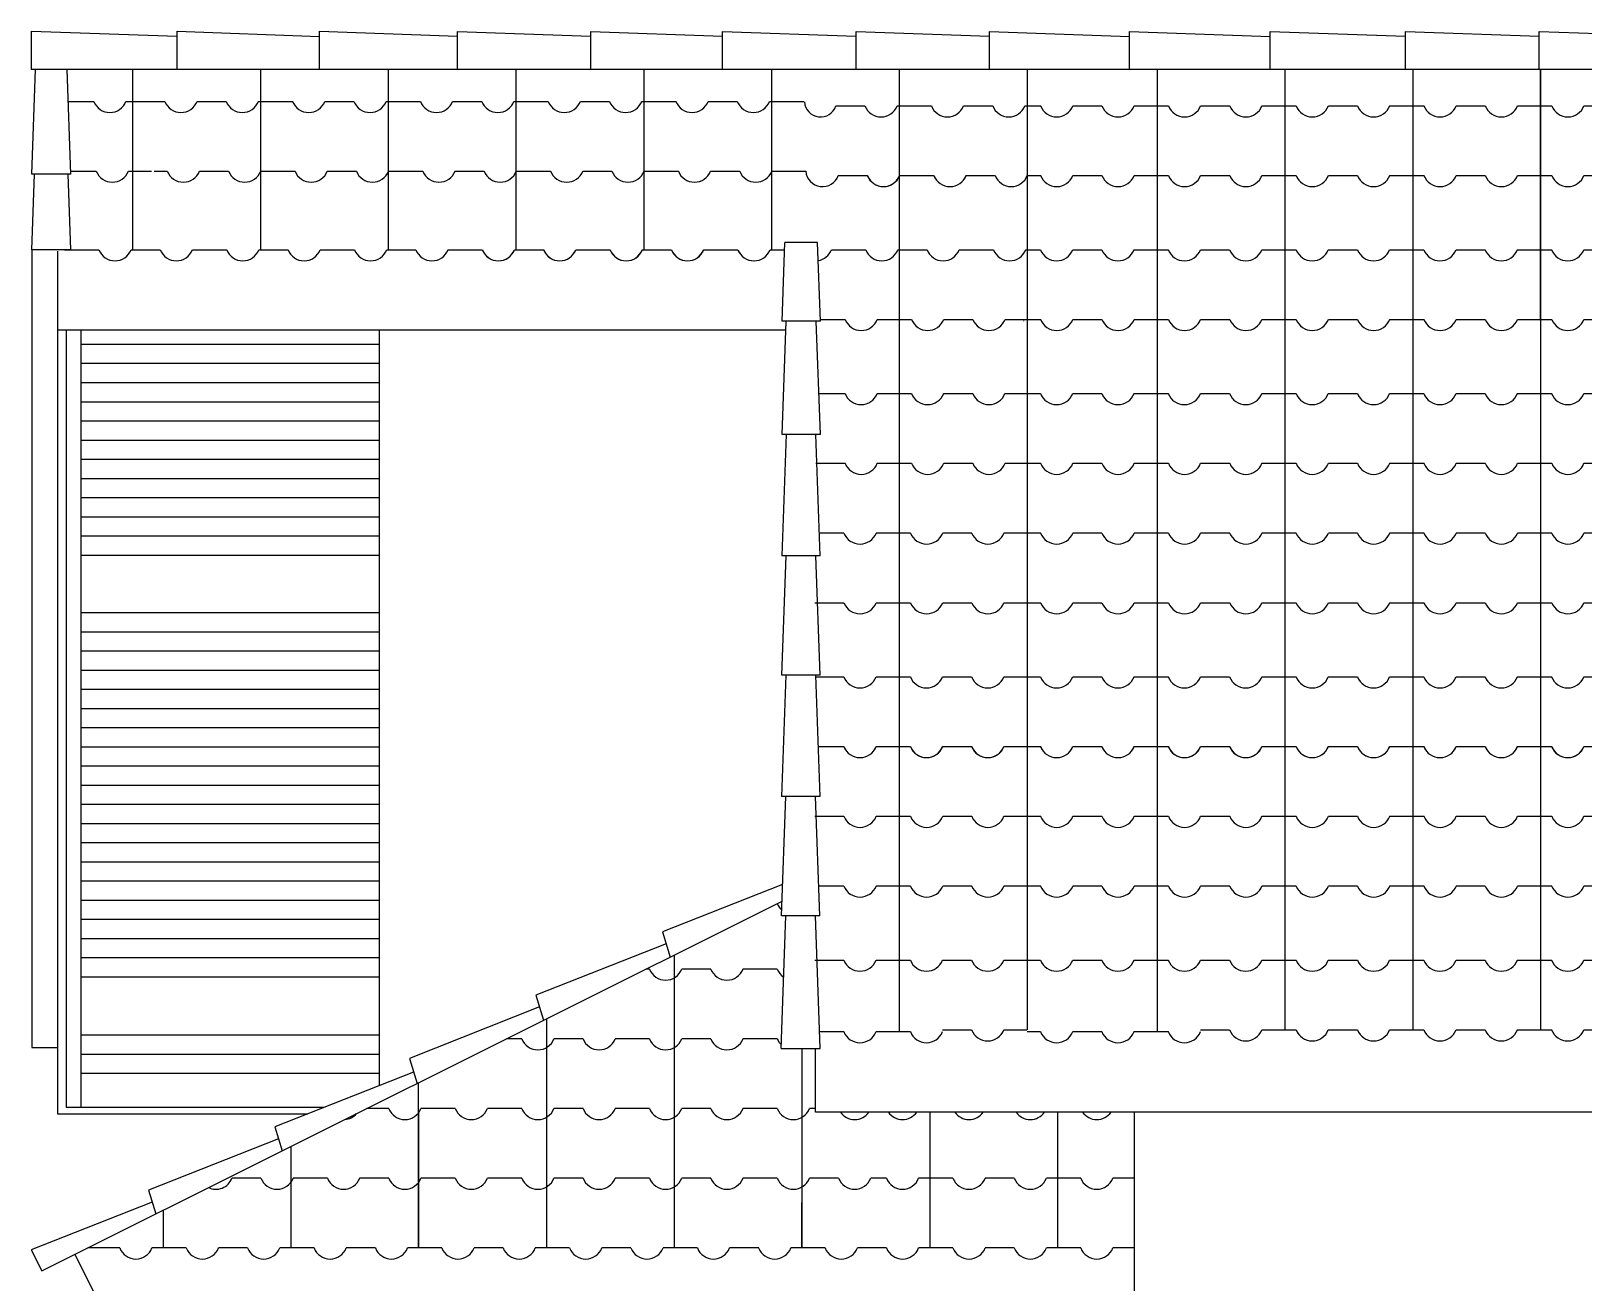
# Model space of a CAD drawing. Extents: x 359 to 444.1, y -24.8 to 1.
# Drawn here: x 367.898 to 370.572, y -7.441 to -5.287 of the extents above; entities that cross this region are included whole.
import ezdxf

# ---------------------------------------------------------------- set-up
doc = ezdxf.new("R2010")
doc.units = 0
doc.header["$LTSCALE"] = 20
for name, color, linetype in [('CORTE', 244, 'CONTINUOUS'), ('JANELA', 5, 'CONTINUOUS'), ('PAREDE', 7, 'CONTINUOUS'), ('TELHADO', 30, 'CONTINUOUS'), ('VISTAL', 30, 'CONTINUOUS'), ('VISTAP', 244, 'CONTINUOUS')]:
    doc.layers.add(name, color=color, linetype=linetype)

msp = doc.modelspace()

# ---------------------------------------------------------------- linework, layer by layer
at = {"layer": 'CORTE', "color": 1, "linetype": 'CONTINUOUS'}
for p, q in [((368.0731, -5.353), (368.0731, -5.6629)), ((368.2931, -5.353), (368.2931, -5.6629)), ((368.5131, -5.353), (368.5131, -5.6629)), ((368.7331, -5.353), (368.7331, -5.6629)), ((368.9531, -5.353), (368.9531, -5.6629)), ((369.1731, -5.353), (369.1731, -5.6629)), ((369.3931, -5.353), (369.3931, -7.0058)), ((369.6131, -5.353), (369.6131, -7.0058)), ((369.8372, -5.353), (369.8372, -5.7829)), ((370.0572, -5.353), (370.0572, -5.7829)), ((370.2772, -5.353), (370.2772, -5.7829)), ((370.4972, -5.353), (370.4972, -5.6553)), ((370.4972, -5.353), (370.4972, -5.7829)), ((370.4972, -5.353), (370.4972, -5.7829)), ((370.4972, -5.353), (370.4972, -5.7829)), ((367.9621, -5.4077), (368.0063, -5.4077)), ((368.0616, -5.4077), (368.1014, -5.4077)), ((368.0616, -5.4077), (368.1014, -5.4077)), ((368.1014, -5.4077), (368.1093, -5.4077)), ((368.1093, -5.4077), (368.1287, -5.4077)), ((368.184, -5.4077), (368.2342, -5.4077)), ((368.2895, -5.4077), (368.3293, -5.4077)), ((368.2895, -5.4077), (368.3293, -5.4077)), ((368.3293, -5.4077), (368.3487, -5.4077)), ((368.404, -5.4077), (368.4542, -5.4077)), ((368.5095, -5.4077), (368.5493, -5.4077)), ((368.5493, -5.4077), (368.5687, -5.4077)), ((368.624, -5.4077), (368.6742, -5.4077)), ((368.7295, -5.4077), (368.7693, -5.4077)), ((368.7693, -5.4077), (368.7887, -5.4077)), ((368.844, -5.4077), (368.8942, -5.4077)), ((368.9495, -5.4077), (368.9893, -5.4077)), ((368.9495, -5.4077), (368.9893, -5.4077)), ((368.9893, -5.4077), (369.0087, -5.4077)), ((369.064, -5.4077), (369.1142, -5.4077)), ((369.1695, -5.4077), (369.2093, -5.4077)), ((369.2093, -5.4077), (369.2287, -5.4077)), ((369.2838, -5.4153), (369.334, -5.4153)), ((369.3893, -5.4153), (369.4292, -5.4153)), ((369.4292, -5.4153), (369.4485, -5.4153)), ((369.5038, -5.4153), (369.554, -5.4153)), ((369.6093, -5.4153), (369.6172, -5.4153)), ((369.6172, -5.4153), (369.6366, -5.4153)), ((369.6919, -5.4153), (369.7421, -5.4153)), ((369.7974, -5.4153), (369.8372, -5.4153)), ((369.7974, -5.4153), (369.8372, -5.4153)), ((369.8372, -5.4153), (369.8566, -5.4153)), ((369.9119, -5.4153), (369.9621, -5.4153)), ((370.0174, -5.4153), (370.0572, -5.4153)), ((370.0572, -5.4153), (370.0766, -5.4153)), ((370.1319, -5.4153), (370.1821, -5.4153)), ((370.2374, -5.4153), (370.2772, -5.4153)), ((370.2772, -5.4153), (370.2966, -5.4153)), ((370.3519, -5.4153), (370.4021, -5.4153)), ((370.4574, -5.4153), (370.4972, -5.4153)), ((370.4574, -5.4153), (370.4972, -5.4153)), ((370.4972, -5.4153), (370.5166, -5.4153)), ((370.5719, -5.4153), (370.6221, -5.4153)), ((367.9665, -5.5277), (368.0104, -5.5277)), ((368.0658, -5.5277), (368.1056, -5.5277)), ((368.0658, -5.5277), (368.1056, -5.5277)), ((368.1099, -5.5277), (368.1135, -5.5277)), ((368.1135, -5.5277), (368.1328, -5.5277)), ((368.1881, -5.5277), (368.2383, -5.5277)), ((368.2937, -5.5277), (368.3335, -5.5277)), ((368.2937, -5.5277), (368.3335, -5.5277)), ((368.3335, -5.5277), (368.3528, -5.5277)), ((368.4081, -5.5277), (368.4583, -5.5277)), ((368.5137, -5.5277), (368.5535, -5.5277)), ((368.5535, -5.5277), (368.5728, -5.5277)), ((368.6281, -5.5277), (368.6783, -5.5277)), ((368.7337, -5.5277), (368.7735, -5.5277)), ((368.7735, -5.5277), (368.7928, -5.5277)), ((368.8481, -5.5277), (368.8983, -5.5277)), ((368.9537, -5.5277), (368.9935, -5.5277)), ((368.9537, -5.5277), (368.9935, -5.5277)), ((368.9935, -5.5277), (369.0128, -5.5277)), ((369.0681, -5.5277), (369.1183, -5.5277)), ((369.1737, -5.5277), (369.2135, -5.5277)), ((369.2135, -5.5277), (369.2328, -5.5277)), ((369.2879, -5.5353), (369.3381, -5.5353)), ((369.2881, -5.5353), (369.3383, -5.5353)), ((369.3935, -5.5353), (369.4333, -5.5353)), ((369.3937, -5.5353), (369.4335, -5.5353)), ((369.4333, -5.5353), (369.4526, -5.5353)), ((369.4335, -5.5353), (369.4528, -5.5353)), ((369.5079, -5.5353), (369.5581, -5.5353)), ((369.5081, -5.5353), (369.5583, -5.5353)), ((369.6137, -5.5353), (369.6172, -5.5353)), ((369.6172, -5.5353), (369.6366, -5.5353)), ((369.6919, -5.5353), (369.7421, -5.5353)), ((369.7974, -5.5353), (369.8372, -5.5353)), ((369.7974, -5.5353), (369.8372, -5.5353)), ((369.8372, -5.5353), (369.8566, -5.5353)), ((369.9119, -5.5353), (369.9621, -5.5353)), ((370.0174, -5.5353), (370.0572, -5.5353)), ((370.0572, -5.5353), (370.0766, -5.5353)), ((370.1319, -5.5353), (370.1821, -5.5353)), ((370.2374, -5.5353), (370.2772, -5.5353)), ((370.2772, -5.5353), (370.2966, -5.5353)), ((370.3519, -5.5353), (370.4021, -5.5353)), ((370.4574, -5.5353), (370.4972, -5.5353)), ((370.4574, -5.5353), (370.4972, -5.5353)), ((370.4972, -5.5353), (370.5166, -5.5353)), ((370.5719, -5.5353), (370.6221, -5.5353)), ((367.956, -5.6629), (367.9959, -5.6629)), ((367.9959, -5.6629), (368.0152, -5.6629)), ((368.0705, -5.6629), (368.1207, -5.6629)), ((368.176, -5.6629), (368.2159, -5.6629)), ((368.2159, -5.6629), (368.2352, -5.6629)), ((368.2905, -5.6629), (368.3407, -5.6629)), ((368.396, -5.6629), (368.4359, -5.6629)), ((368.396, -5.6629), (368.4359, -5.6629)), ((368.4359, -5.6629), (368.4552, -5.6629)), ((368.5105, -5.6629), (368.5607, -5.6629)), ((368.616, -5.6629), (368.6559, -5.6629)), ((368.6559, -5.6629), (368.6752, -5.6629)), ((368.7305, -5.6629), (368.7807, -5.6629)), ((368.7307, -5.6629), (368.7809, -5.6629)), ((368.836, -5.6629), (368.8759, -5.6629)), ((368.836, -5.6629), (368.8759, -5.6629)), ((368.8362, -5.6629), (368.8761, -5.6629)), ((368.8759, -5.6629), (368.8952, -5.6629)), ((368.8759, -5.6629), (368.8952, -5.6629)), ((368.8761, -5.6629), (368.8954, -5.6629)), ((368.9505, -5.6629), (369.0007, -5.6629)), ((368.9507, -5.6629), (369.0009, -5.6629)), ((369.056, -5.6629), (369.0959, -5.6629)), ((369.0562, -5.6629), (369.0961, -5.6629)), ((369.0959, -5.6629), (369.1152, -5.6629)), ((369.0961, -5.6629), (369.1154, -5.6629)), ((369.1707, -5.6629), (369.1957, -5.6629)), ((369.2762, -5.6629), (369.3161, -5.6629)), ((369.3161, -5.6629), (369.3354, -5.6629)), ((369.3907, -5.6629), (369.4409, -5.6629)), ((369.4962, -5.6629), (369.5361, -5.6629)), ((369.4962, -5.6629), (369.5361, -5.6629)), ((369.5361, -5.6629), (369.5554, -5.6629)), ((369.6107, -5.6629), (369.6171, -5.6629)), ((369.6171, -5.6629), (369.6364, -5.6629)), ((369.6917, -5.6629), (369.7419, -5.6629)), ((369.7972, -5.6629), (369.8371, -5.6629)), ((369.7972, -5.6629), (369.8371, -5.6629)), ((369.8371, -5.6629), (369.8564, -5.6629)), ((369.9117, -5.6629), (369.9619, -5.6629)), ((370.0172, -5.6629), (370.0571, -5.6629)), ((370.0571, -5.6629), (370.0764, -5.6629)), ((370.1317, -5.6629), (370.1819, -5.6629)), ((370.2372, -5.6629), (370.2771, -5.6629)), ((370.2771, -5.6629), (370.2964, -5.6629)), ((370.3517, -5.6629), (370.4019, -5.6629)), ((370.4572, -5.6629), (370.4971, -5.6629)), ((370.4572, -5.6629), (370.4971, -5.6629)), ((370.4971, -5.6629), (370.5164, -5.6629)), ((370.5717, -5.6629), (370.6219, -5.6629)), ((369.2571, -5.7829), (369.2999, -5.7829)), ((369.2571, -5.7829), (369.2999, -5.7829)), ((369.3552, -5.7829), (369.395, -5.7829)), ((369.3552, -5.7829), (369.395, -5.7829)), ((369.395, -5.7829), (369.4143, -5.7829)), ((369.395, -5.7829), (369.4143, -5.7829)), ((369.4697, -5.7829), (369.5199, -5.7829)), ((369.4697, -5.7829), (369.5199, -5.7829)), ((369.4697, -5.7829), (369.5199, -5.7829)), ((369.5752, -5.7829), (369.615, -5.7829)), ((369.5752, -5.7829), (369.615, -5.7829)), ((369.5752, -5.7829), (369.615, -5.7829)), ((369.5752, -5.7829), (369.615, -5.7829)), ((369.5752, -5.7829), (369.615, -5.7829)), ((369.615, -5.7829), (369.6172, -5.7829)), ((369.615, -5.7829), (369.6172, -5.7829)), ((369.615, -5.7829), (369.6172, -5.7829)), ((369.615, -5.7829), (369.6172, -5.7829)), ((369.615, -5.7829), (369.6172, -5.7829)), ((369.6172, -5.7829), (369.6366, -5.7829)), ((369.6172, -5.7829), (369.6366, -5.7829)), ((369.6919, -5.7829), (369.7421, -5.7829)), ((369.6919, -5.7829), (369.7421, -5.7829)), ((369.7974, -5.7829), (369.8372, -5.7829)), ((369.7974, -5.7829), (369.8372, -5.7829)), ((369.8372, -5.7829), (369.8372, -6.5181)), ((369.8372, -5.7829), (369.8566, -5.7829)), ((369.8372, -5.7829), (369.8566, -5.7829)), ((369.9119, -5.7829), (369.9621, -5.7829)), ((369.9119, -5.7829), (369.9621, -5.7829)), ((369.9119, -5.7829), (369.9621, -5.7829)), ((370.0174, -5.7829), (370.0572, -5.7829)), ((370.0174, -5.7829), (370.0572, -5.7829)), ((370.0174, -5.7829), (370.0572, -5.7829)), ((370.0174, -5.7829), (370.0572, -5.7829)), ((370.0174, -5.7829), (370.0572, -5.7829)), ((370.0572, -5.7829), (370.0766, -5.7829)), ((370.0572, -5.7829), (370.0766, -5.7829)), ((370.0572, -5.7829), (370.0766, -5.7829)), ((370.0572, -5.7829), (370.0766, -5.7829)), ((370.0572, -5.7829), (370.0766, -5.7829)), ((370.0572, -5.7829), (370.0572, -6.5181)), ((370.1319, -5.7829), (370.1821, -5.7829)), ((370.1319, -5.7829), (370.1821, -5.7829)), ((370.1319, -5.7829), (370.1821, -5.7829)), ((370.2374, -5.7829), (370.2772, -5.7829)), ((370.2374, -5.7829), (370.2772, -5.7829)), ((370.2374, -5.7829), (370.2772, -5.7829)), ((370.2772, -5.7829), (370.2966, -5.7829)), ((370.2772, -5.7829), (370.2966, -5.7829)), ((370.2772, -5.7829), (370.2966, -5.7829)), ((370.2772, -5.7829), (370.2772, -6.5181)), ((370.3519, -5.7829), (370.4021, -5.7829)), ((370.4574, -5.7829), (370.4972, -5.7829)), ((370.4574, -5.7829), (370.4972, -5.7829)), ((370.4574, -5.7829), (370.4972, -5.7829)), ((370.4574, -5.7829), (370.4972, -5.7829)), ((370.4574, -5.7829), (370.4972, -5.7829)), ((370.4574, -5.7829), (370.4972, -5.7829)), ((370.4574, -5.7829), (370.4972, -5.7829)), ((370.4972, -5.7829), (370.5166, -5.7829)), ((370.4972, -5.7829), (370.5166, -5.7829)), ((370.4972, -5.7829), (370.5166, -5.7829)), ((370.4972, -5.7829), (370.4972, -6.5181)), ((370.5719, -5.7829), (370.6221, -5.7829)), ((370.5719, -5.7829), (370.6221, -5.7829)), ((370.4972, -5.9087), (370.4972, -6.5181)), ((369.2547, -5.9105), (369.2997, -5.9105)), ((369.355, -5.9105), (369.3948, -5.9105)), ((369.3948, -5.9105), (369.4141, -5.9105)), ((369.4695, -5.9105), (369.5197, -5.9105)), ((369.575, -5.9105), (369.6148, -5.9105)), ((369.6115, -5.9105), (369.6171, -5.9105)), ((369.6171, -5.9105), (369.6364, -5.9105)), ((369.6917, -5.9105), (369.7419, -5.9105)), ((369.7972, -5.9105), (369.8371, -5.9105)), ((369.8371, -5.9105), (369.8564, -5.9105)), ((369.9117, -5.9105), (369.9619, -5.9105)), ((370.0172, -5.9105), (370.0571, -5.9105)), ((370.0571, -5.9105), (370.0764, -5.9105)), ((370.1317, -5.9105), (370.1819, -5.9105)), ((370.2372, -5.9105), (370.2771, -5.9105)), ((370.2771, -5.9105), (370.2964, -5.9105)), ((370.3517, -5.9105), (370.4019, -5.9105)), ((370.4572, -5.9105), (370.4971, -5.9105)), ((370.4572, -5.9105), (370.4971, -5.9105)), ((370.4572, -5.9105), (370.4971, -5.9105)), ((370.4971, -5.9105), (370.5164, -5.9105)), ((370.5717, -5.9105), (370.6219, -5.9105)), ((369.2497, -6.0305), (369.2999, -6.0305)), ((369.2497, -6.0305), (369.2999, -6.0305)), ((369.3552, -6.0305), (369.395, -6.0305)), ((369.3552, -6.0305), (369.395, -6.0305)), ((369.395, -6.0305), (369.4143, -6.0305)), ((369.395, -6.0305), (369.4143, -6.0305)), ((369.4697, -6.0305), (369.5199, -6.0305)), ((369.4697, -6.0305), (369.5199, -6.0305)), ((369.5752, -6.0305), (369.615, -6.0305)), ((369.5752, -6.0305), (369.615, -6.0305)), ((369.6088, -6.0305), (369.6172, -6.0305)), ((369.6088, -6.0305), (369.6172, -6.0305)), ((369.6088, -6.0305), (369.6172, -6.0305)), ((369.6172, -6.0305), (369.6366, -6.0305)), ((369.6172, -6.0305), (369.6366, -6.0305)), ((369.6172, -6.0305), (369.6366, -6.0305)), ((369.6172, -6.0305), (369.6366, -6.0305)), ((369.6919, -6.0305), (369.7421, -6.0305)), ((369.6919, -6.0305), (369.7421, -6.0305)), ((369.7974, -6.0305), (369.8372, -6.0305)), ((369.7974, -6.0305), (369.8372, -6.0305)), ((369.8372, -6.0305), (369.8566, -6.0305)), ((369.8372, -6.0305), (369.8566, -6.0305)), ((369.9119, -6.0305), (369.9621, -6.0305)), ((369.9119, -6.0305), (369.9621, -6.0305)), ((370.0174, -6.0305), (370.0572, -6.0305)), ((370.0174, -6.0305), (370.0572, -6.0305)), ((370.0572, -6.0305), (370.0766, -6.0305)), ((370.0572, -6.0305), (370.0766, -6.0305)), ((370.1319, -6.0305), (370.1821, -6.0305)), ((370.1319, -6.0305), (370.1821, -6.0305)), ((370.2374, -6.0305), (370.2772, -6.0305)), ((370.2374, -6.0305), (370.2772, -6.0305)), ((370.2772, -6.0305), (370.2966, -6.0305)), ((370.2772, -6.0305), (370.2966, -6.0305)), ((370.3519, -6.0305), (370.4021, -6.0305)), ((370.3519, -6.0305), (370.4021, -6.0305)), ((370.4574, -6.0305), (370.4972, -6.0305)), ((370.4574, -6.0305), (370.4972, -6.0305)), ((370.4574, -6.0305), (370.4972, -6.0305)), ((370.4574, -6.0305), (370.4972, -6.0305)), ((370.4574, -6.0305), (370.4972, -6.0305)), ((370.4574, -6.0305), (370.4972, -6.0305)), ((370.4972, -6.0305), (370.5166, -6.0305)), ((370.4972, -6.0305), (370.5166, -6.0305)), ((370.4972, -6.0305), (370.5166, -6.0305)), ((370.4972, -6.0305), (370.5166, -6.0305)), ((370.4972, -6.0305), (370.5166, -6.0305)), ((370.4972, -6.0305), (370.5166, -6.0305)), ((370.5719, -6.0305), (370.6221, -6.0305)), ((370.5719, -6.0305), (370.6221, -6.0305)), ((369.2557, -6.1505), (369.2979, -6.1505)), ((369.3533, -6.1505), (369.3931, -6.1505)), ((369.3931, -6.1505), (369.4124, -6.1505)), ((369.4678, -6.1505), (369.5179, -6.1505)), ((369.5733, -6.1505), (369.6131, -6.1505)), ((369.5752, -6.1505), (369.615, -6.1505)), ((369.6131, -6.1505), (369.6172, -6.1505)), ((369.6172, -6.1505), (369.6366, -6.1505)), ((369.6172, -6.1505), (369.6366, -6.1505)), ((369.6919, -6.1505), (369.7421, -6.1505)), ((369.7974, -6.1505), (369.8372, -6.1505)), ((369.8372, -6.1505), (369.8566, -6.1505)), ((369.9119, -6.1505), (369.9621, -6.1505)), ((370.0174, -6.1505), (370.0572, -6.1505)), ((370.0572, -6.1505), (370.0766, -6.1505)), ((370.1319, -6.1505), (370.1821, -6.1505)), ((370.2374, -6.1505), (370.2772, -6.1505)), ((370.2772, -6.1505), (370.2966, -6.1505)), ((370.3519, -6.1505), (370.4021, -6.1505)), ((370.4574, -6.1505), (370.4972, -6.1505)), ((370.4574, -6.1505), (370.4972, -6.1505)), ((370.4574, -6.1505), (370.4972, -6.1505)), ((370.4972, -6.1505), (370.5166, -6.1505)), ((370.4972, -6.1505), (370.5166, -6.1505)), ((370.4972, -6.1505), (370.5166, -6.1505)), ((370.5719, -6.1505), (370.6221, -6.1505)), ((369.2478, -6.2705), (369.2979, -6.2705)), ((369.3533, -6.2705), (369.3931, -6.2705)), ((369.3931, -6.2705), (369.4124, -6.2705)), ((369.4678, -6.2705), (369.5179, -6.2705)), ((369.5733, -6.2705), (369.6131, -6.2705)), ((369.6096, -6.2705), (369.6172, -6.2705)), ((369.6172, -6.2705), (369.6366, -6.2705)), ((369.6172, -6.2705), (369.6366, -6.2705)), ((369.6919, -6.2705), (369.7421, -6.2705)), ((369.7974, -6.2705), (369.8372, -6.2705)), ((369.8372, -6.2705), (369.8566, -6.2705)), ((369.9119, -6.2705), (369.9621, -6.2705)), ((370.0174, -6.2705), (370.0572, -6.2705)), ((370.0572, -6.2705), (370.0766, -6.2705)), ((370.1319, -6.2705), (370.1821, -6.2705)), ((370.2374, -6.2705), (370.2772, -6.2705)), ((370.2772, -6.2705), (370.2966, -6.2705)), ((370.3519, -6.2705), (370.4021, -6.2705)), ((370.4574, -6.2705), (370.4972, -6.2705)), ((370.4574, -6.2705), (370.4972, -6.2705)), ((370.4574, -6.2705), (370.4972, -6.2705)), ((370.4972, -6.2705), (370.5166, -6.2705)), ((370.4972, -6.2705), (370.5166, -6.2705)), ((370.4972, -6.2705), (370.5166, -6.2705)), ((370.5719, -6.2705), (370.6221, -6.2705)), ((369.2493, -6.3981), (369.2977, -6.3981)), ((369.3531, -6.3981), (369.3929, -6.3981)), ((369.3929, -6.3981), (369.4122, -6.3981)), ((369.4676, -6.3981), (369.5177, -6.3981)), ((369.5731, -6.3981), (369.6129, -6.3981)), ((369.6067, -6.3981), (369.6171, -6.3981)), ((369.6171, -6.3981), (369.6364, -6.3981)), ((369.6171, -6.3981), (369.6364, -6.3981)), ((369.6917, -6.3981), (369.7419, -6.3981)), ((369.7972, -6.3981), (369.8371, -6.3981)), ((369.8371, -6.3981), (369.8564, -6.3981)), ((369.9117, -6.3981), (369.9619, -6.3981)), ((370.0172, -6.3981), (370.0571, -6.3981)), ((370.0571, -6.3981), (370.0764, -6.3981)), ((370.1317, -6.3981), (370.1819, -6.3981)), ((370.2372, -6.3981), (370.2771, -6.3981)), ((370.2771, -6.3981), (370.2964, -6.3981)), ((370.3517, -6.3981), (370.4019, -6.3981)), ((370.4572, -6.3981), (370.4971, -6.3981)), ((370.4572, -6.3981), (370.4971, -6.3981)), ((370.4572, -6.3981), (370.4971, -6.3981)), ((370.4971, -6.3981), (370.5164, -6.3981)), ((370.4971, -6.3981), (370.5164, -6.3981)), ((370.4971, -6.3981), (370.5164, -6.3981)), ((370.5717, -6.3981), (370.6219, -6.3981)), ((369.2536, -6.5181), (369.2979, -6.5181)), ((369.2536, -6.5181), (369.2977, -6.5181)), ((369.3531, -6.5181), (369.3929, -6.5181)), ((369.3533, -6.5181), (369.3931, -6.5181)), ((369.3929, -6.5181), (369.4122, -6.5181)), ((369.3931, -6.5181), (369.4124, -6.5181)), ((369.4676, -6.5181), (369.5177, -6.5181)), ((369.4678, -6.5181), (369.5179, -6.5181)), ((369.5731, -6.5181), (369.6129, -6.5181)), ((369.5733, -6.5181), (369.6131, -6.5181)), ((369.6062, -6.5181), (369.6172, -6.5181)), ((369.611, -6.5181), (369.6171, -6.5181)), ((369.6171, -6.5181), (369.6364, -6.5181)), ((369.6171, -6.5181), (369.6364, -6.5181)), ((369.6172, -6.5181), (369.6366, -6.5181)), ((369.6172, -6.5181), (369.6366, -6.5181)), ((369.6917, -6.5181), (369.7419, -6.5181)), ((369.6919, -6.5181), (369.7421, -6.5181)), ((369.7972, -6.5181), (369.8371, -6.5181)), ((369.7974, -6.5181), (369.8372, -6.5181)), ((369.8371, -6.5181), (369.8564, -6.5181)), ((369.8372, -6.5181), (369.8566, -6.5181)), ((369.8372, -6.5181), (369.8372, -7.0058)), ((369.9117, -6.5181), (369.9619, -6.5181)), ((369.9119, -6.5181), (369.9621, -6.5181)), ((370.0172, -6.5181), (370.0571, -6.5181)), ((370.0174, -6.5181), (370.0572, -6.5181)), ((370.0571, -6.5181), (370.0764, -6.5181)), ((370.0572, -6.5181), (370.0766, -6.5181)), ((370.0572, -6.5181), (370.0572, -7.0058)), ((370.1317, -6.5181), (370.1819, -6.5181)), ((370.1319, -6.5181), (370.1821, -6.5181)), ((370.2372, -6.5181), (370.2771, -6.5181)), ((370.2374, -6.5181), (370.2772, -6.5181)), ((370.2771, -6.5181), (370.2964, -6.5181)), ((370.2772, -6.5181), (370.2966, -6.5181)), ((370.2772, -6.5181), (370.2772, -7.0058)), ((370.3517, -6.5181), (370.4019, -6.5181)), ((370.3519, -6.5181), (370.4021, -6.5181)), ((370.4572, -6.5181), (370.4971, -6.5181)), ((370.4572, -6.5181), (370.4971, -6.5181)), ((370.4572, -6.5181), (370.4971, -6.5181)), ((370.4574, -6.5181), (370.4972, -6.5181)), ((370.4574, -6.5181), (370.4972, -6.5181)), ((370.4574, -6.5181), (370.4972, -6.5181)), ((370.4971, -6.5181), (370.5164, -6.5181)), ((370.4971, -6.5181), (370.5164, -6.5181)), ((370.4971, -6.5181), (370.5164, -6.5181)), ((370.4972, -6.5181), (370.5166, -6.5181)), ((370.4972, -6.5181), (370.4972, -7.0058)), ((370.4972, -6.5181), (370.4972, -7.0058)), ((370.4972, -6.5181), (370.5166, -6.5181)), ((370.4972, -6.5181), (370.4972, -7.0058)), ((370.4972, -6.5181), (370.5166, -6.5181)), ((370.5717, -6.5181), (370.6219, -6.5181)), ((370.5719, -6.5181), (370.6221, -6.5181)), ((369.3931, -6.606), (369.3931, -7.0088)), ((369.6131, -6.606), (369.6131, -7.0058)), ((369.8372, -6.606), (369.8372, -7.0088)), ((370.0572, -6.606), (370.0572, -7.0058)), ((370.2772, -6.606), (370.2772, -7.0058)), ((369.2478, -6.6381), (369.2979, -6.6381)), ((369.3533, -6.6381), (369.3931, -6.6381)), ((369.3931, -6.6381), (369.4124, -6.6381)), ((369.4678, -6.6381), (369.5179, -6.6381)), ((369.5733, -6.6381), (369.6131, -6.6381)), ((369.6075, -6.6381), (369.6172, -6.6381)), ((369.6172, -6.6381), (369.6366, -6.6381)), ((369.6172, -6.6381), (369.6366, -6.6381)), ((369.6919, -6.6381), (369.7421, -6.6381)), ((369.7974, -6.6381), (369.8372, -6.6381)), ((369.8372, -6.6381), (369.8566, -6.6381)), ((369.9119, -6.6381), (369.9621, -6.6381)), ((370.0174, -6.6381), (370.0572, -6.6381)), ((370.0572, -6.6381), (370.0766, -6.6381)), ((370.1319, -6.6381), (370.1821, -6.6381)), ((370.2374, -6.6381), (370.2772, -6.6381)), ((370.2772, -6.6381), (370.2966, -6.6381)), ((370.3519, -6.6381), (370.4021, -6.6381)), ((370.4574, -6.6381), (370.4972, -6.6381)), ((370.4574, -6.6381), (370.4972, -6.6381)), ((370.4574, -6.6381), (370.4972, -6.6381)), ((370.4972, -6.6381), (370.5166, -6.6381)), ((370.4972, -6.6381), (370.5166, -6.6381)), ((370.4972, -6.6381), (370.5166, -6.6381)), ((370.5719, -6.6381), (370.6221, -6.6381)), ((369.2544, -6.7581), (369.2979, -6.7581)), ((369.3533, -6.7581), (369.3931, -6.7581)), ((369.3931, -6.7581), (369.4124, -6.7581)), ((369.4678, -6.7581), (369.5179, -6.7581)), ((369.5733, -6.7581), (369.6131, -6.7581)), ((369.6118, -6.7581), (369.6172, -6.7581)), ((369.6172, -6.7581), (369.6366, -6.7581)), ((369.6172, -6.7581), (369.6366, -6.7581)), ((369.6919, -6.7581), (369.7421, -6.7581)), ((369.7974, -6.7581), (369.8372, -6.7581)), ((369.8372, -6.7581), (369.8566, -6.7581)), ((369.9119, -6.7581), (369.9621, -6.7581)), ((370.0174, -6.7581), (370.0572, -6.7581)), ((370.0572, -6.7581), (370.0766, -6.7581)), ((370.1319, -6.7581), (370.1821, -6.7581)), ((370.2374, -6.7581), (370.2772, -6.7581)), ((370.2772, -6.7581), (370.2966, -6.7581)), ((370.3519, -6.7581), (370.4021, -6.7581)), ((370.4574, -6.7581), (370.4972, -6.7581)), ((370.4574, -6.7581), (370.4972, -6.7581)), ((370.4574, -6.7581), (370.4972, -6.7581)), ((370.4972, -6.7581), (370.5166, -6.7581)), ((370.4972, -6.7581), (370.5166, -6.7581)), ((370.4972, -6.7581), (370.5166, -6.7581)), ((370.5719, -6.7581), (370.6221, -6.7581)), ((369.2476, -6.8858), (369.2977, -6.8858)), ((369.3531, -6.8858), (369.3929, -6.8858)), ((369.3929, -6.8858), (369.4122, -6.8858)), ((369.4676, -6.8858), (369.5177, -6.8858)), ((369.5731, -6.8858), (369.6129, -6.8858)), ((369.6089, -6.8858), (369.6171, -6.8858)), ((369.6171, -6.8858), (369.6364, -6.8858)), ((369.6171, -6.8858), (369.6364, -6.8858)), ((369.6917, -6.8858), (369.7419, -6.8858)), ((369.7972, -6.8858), (369.8371, -6.8858)), ((369.8371, -6.8858), (369.8564, -6.8858)), ((369.9117, -6.8858), (369.9619, -6.8858)), ((370.0172, -6.8858), (370.0571, -6.8858)), ((370.0571, -6.8858), (370.0764, -6.8858)), ((370.1317, -6.8858), (370.1819, -6.8858)), ((370.2372, -6.8858), (370.2771, -6.8858)), ((370.2771, -6.8858), (370.2964, -6.8858)), ((370.3517, -6.8858), (370.4019, -6.8858)), ((370.4572, -6.8858), (370.4971, -6.8858)), ((370.4572, -6.8858), (370.4971, -6.8858)), ((370.4572, -6.8858), (370.4971, -6.8858)), ((370.4971, -6.8858), (370.5164, -6.8858)), ((370.4971, -6.8858), (370.5164, -6.8858)), ((370.4971, -6.8858), (370.5164, -6.8858)), ((370.5717, -6.8858), (370.6219, -6.8858)), ((369.2559, -7.0088), (369.2977, -7.0088)), ((369.3531, -7.0088), (369.3929, -7.0088)), ((369.3929, -7.0088), (369.4122, -7.0088)), ((369.4676, -7.0058), (369.5177, -7.0058)), ((369.5731, -7.0058), (369.6129, -7.0058)), ((369.6133, -7.0088), (369.6171, -7.0088)), ((369.6171, -7.0088), (369.6364, -7.0088)), ((369.6171, -7.0088), (369.6364, -7.0088)), ((369.6917, -7.0088), (369.7419, -7.0088)), ((369.7972, -7.0088), (369.8371, -7.0088)), ((369.8371, -7.0088), (369.8564, -7.0088)), ((369.9117, -7.0058), (369.9619, -7.0058)), ((370.0172, -7.0058), (370.0571, -7.0058)), ((370.0571, -7.0058), (370.0764, -7.0058)), ((370.1317, -7.0058), (370.1819, -7.0058)), ((370.2372, -7.0058), (370.2771, -7.0058)), ((370.2771, -7.0058), (370.2964, -7.0058)), ((370.3517, -7.0058), (370.4019, -7.0058)), ((370.4572, -7.0058), (370.4971, -7.0058)), ((370.4971, -7.0058), (370.5164, -7.0058)), ((370.5717, -7.0058), (370.6219, -7.0058))]:
    msp.add_line(p, q, dxfattribs=at)
for centre, radius, start, end in [((368.0339, -5.397), 0.0297, 201.0517, 338.9483), ((368.1563, -5.397), 0.0297, 201.0517, 338.9483), ((368.2619, -5.397), 0.0297, 201.0517, 338.9483), ((368.3763, -5.397), 0.0297, 201.0517, 338.9483), ((368.4819, -5.397), 0.0297, 201.0517, 338.9483), ((368.5963, -5.397), 0.0297, 201.0517, 338.9483), ((368.7019, -5.397), 0.0297, 201.0517, 338.9483), ((368.8163, -5.397), 0.0297, 201.0517, 338.9483), ((368.9219, -5.397), 0.0297, 201.0517, 338.9483), ((369.0363, -5.397), 0.0297, 201.0517, 338.9483), ((369.1419, -5.397), 0.0297, 201.0517, 338.9483), ((369.2575, -5.4067), 0.0277, 184.0528, 341.8558), ((369.3617, -5.4046), 0.0297, 201.0517, 338.9483), ((369.4761, -5.4046), 0.0297, 201.0517, 338.9483), ((369.5817, -5.4046), 0.0297, 201.0517, 338.9483), ((369.6642, -5.4046), 0.0297, 201.0517, 338.9483), ((369.7698, -5.4046), 0.0297, 201.0517, 338.9483), ((369.8842, -5.4046), 0.0297, 201.0517, 338.9483), ((369.9898, -5.4046), 0.0297, 201.0517, 338.9483), ((370.1042, -5.4046), 0.0297, 201.0517, 338.9483), ((370.2098, -5.4046), 0.0297, 201.0517, 338.9483), ((370.3242, -5.4046), 0.0297, 201.0517, 338.9483), ((370.4298, -5.4046), 0.0297, 201.0517, 338.9483), ((370.5442, -5.4046), 0.0297, 201.0517, 338.9483), ((368.0381, -5.517), 0.0297, 201.0517, 338.9483), ((368.1605, -5.517), 0.0297, 201.0517, 338.9483), ((368.266, -5.517), 0.0297, 201.0517, 338.9483), ((368.3805, -5.517), 0.0297, 201.0517, 338.9483), ((368.486, -5.517), 0.0297, 201.0517, 338.9483), ((368.6005, -5.517), 0.0297, 201.0517, 338.9483), ((368.706, -5.517), 0.0297, 201.0517, 338.9483), ((368.8205, -5.517), 0.0297, 201.0517, 338.9483), ((368.926, -5.517), 0.0297, 201.0517, 338.9483), ((369.0405, -5.517), 0.0297, 201.0517, 338.9483), ((369.146, -5.517), 0.0297, 201.0517, 338.9483), ((369.261, -5.5254), 0.0289, 184.6744, 339.9327), ((369.3658, -5.5246), 0.0297, 201.0517, 338.9483), ((369.366, -5.5246), 0.0297, 201.0517, 338.9483), ((369.4803, -5.5246), 0.0297, 201.0517, 338.9483), ((369.4805, -5.5246), 0.0297, 201.0517, 338.9483), ((369.5858, -5.5246), 0.0297, 201.0517, 338.9483), ((369.6642, -5.5246), 0.0297, 201.0517, 338.9483), ((369.7698, -5.5246), 0.0297, 201.0517, 338.9483), ((369.8842, -5.5246), 0.0297, 201.0517, 338.9483), ((369.9898, -5.5246), 0.0297, 201.0517, 338.9483), ((370.1042, -5.5246), 0.0297, 201.0517, 338.9483), ((370.2098, -5.5246), 0.0297, 201.0517, 338.9483), ((370.3242, -5.5246), 0.0297, 201.0517, 338.9483), ((370.4298, -5.5246), 0.0297, 201.0517, 338.9483), ((370.5442, -5.5246), 0.0297, 201.0517, 338.9483), ((368.0428, -5.6523), 0.0297, 201.0517, 338.9483), ((368.1484, -5.6523), 0.0297, 201.0517, 338.9483), ((368.2628, -5.6523), 0.0297, 201.0517, 338.9483), ((368.3684, -5.6523), 0.0297, 201.0517, 338.9483), ((368.4828, -5.6523), 0.0297, 201.0517, 338.9483), ((368.5884, -5.6523), 0.0297, 201.0517, 338.9483), ((368.7028, -5.6523), 0.0297, 201.0517, 338.9483), ((368.703, -5.6523), 0.0297, 201.0517, 338.9483), ((368.8084, -5.6523), 0.0297, 201.0517, 338.9483), ((368.8086, -5.6523), 0.0297, 201.0517, 338.9483), ((368.9228, -5.6523), 0.0297, 201.0517, 338.9483), ((368.9228, -5.6523), 0.0297, 201.0517, 338.9483), ((368.923, -5.6523), 0.0297, 201.0517, 338.9483), ((369.0284, -5.6523), 0.0297, 201.0517, 338.9483), ((369.0286, -5.6523), 0.0297, 201.0517, 338.9483), ((369.1428, -5.6523), 0.0297, 201.0517, 338.9483), ((369.143, -5.6523), 0.0297, 201.0517, 338.9483), ((369.2486, -5.6523), 0.0297, 279.5317, 338.9483), ((369.363, -5.6523), 0.0297, 201.0517, 338.9483), ((369.4686, -5.6523), 0.0297, 201.0517, 338.9483), ((369.583, -5.6523), 0.0297, 201.0517, 338.9483), ((369.664, -5.6523), 0.0297, 201.0517, 338.9483), ((369.7696, -5.6523), 0.0297, 201.0517, 338.9483), ((369.884, -5.6523), 0.0297, 201.0517, 338.9483), ((369.9896, -5.6523), 0.0297, 201.0517, 338.9483), ((370.104, -5.6523), 0.0297, 201.0517, 338.9483), ((370.2096, -5.6523), 0.0297, 201.0517, 338.9483), ((370.324, -5.6523), 0.0297, 201.0517, 338.9483), ((370.4296, -5.6523), 0.0297, 201.0517, 338.9483), ((370.544, -5.6523), 0.0297, 201.0517, 338.9483), ((369.3275, -5.7723), 0.0297, 201.0517, 338.9483), ((369.3275, -5.7723), 0.0297, 201.0517, 338.9483), ((369.442, -5.7723), 0.0297, 201.0517, 338.9483), ((369.442, -5.7723), 0.0297, 201.0517, 338.9483), ((369.442, -5.7723), 0.0297, 201.0517, 338.9483), ((369.5475, -5.7723), 0.0297, 201.0517, 338.9483), ((369.5475, -5.7723), 0.0297, 201.0517, 338.9483), ((369.5475, -5.7723), 0.0297, 201.0517, 338.9483), ((369.6642, -5.7723), 0.0297, 201.0517, 338.9483), ((369.6642, -5.7723), 0.0297, 201.0517, 338.9483), ((369.7698, -5.7723), 0.0297, 201.0517, 338.9483), ((369.7698, -5.7723), 0.0297, 201.0517, 338.9483), ((369.8842, -5.7723), 0.0297, 201.0517, 338.9483), ((369.8842, -5.7723), 0.0297, 201.0517, 338.9483), ((369.8842, -5.7723), 0.0297, 201.0517, 338.9483), ((369.9898, -5.7723), 0.0297, 201.0517, 338.9483), ((369.9898, -5.7723), 0.0297, 201.0517, 338.9483), ((369.9898, -5.7723), 0.0297, 201.0517, 338.9483), ((370.1042, -5.7723), 0.0297, 201.0517, 338.9483), ((370.1042, -5.7723), 0.0297, 201.0517, 338.9483), ((370.1042, -5.7723), 0.0297, 201.0517, 338.9483), ((370.1042, -5.7723), 0.0297, 201.0517, 338.9483), ((370.1042, -5.7723), 0.0297, 201.0517, 338.9483), ((370.2098, -5.7723), 0.0297, 201.0517, 338.9483), ((370.2098, -5.7723), 0.0297, 201.0517, 338.9483), ((370.2098, -5.7723), 0.0297, 201.0517, 338.9483), ((370.3242, -5.7723), 0.0297, 201.0517, 338.9483), ((370.3242, -5.7723), 0.0297, 201.0517, 338.9483), ((370.3242, -5.7723), 0.0297, 201.0517, 338.9483), ((370.4298, -5.7723), 0.0297, 201.0517, 338.9483), ((370.5442, -5.7723), 0.0297, 201.0517, 338.9483), ((370.5442, -5.7723), 0.0297, 201.0517, 338.9483), ((369.3274, -5.8999), 0.0297, 201.0517, 338.9483), ((369.4418, -5.8999), 0.0297, 201.0517, 338.9483), ((369.5474, -5.8999), 0.0297, 201.0517, 338.9483), ((369.664, -5.8999), 0.0297, 201.0517, 338.9483), ((369.7696, -5.8999), 0.0297, 201.0517, 338.9483), ((369.884, -5.8999), 0.0297, 201.0517, 338.9483), ((369.9896, -5.8999), 0.0297, 201.0517, 338.9483), ((370.104, -5.8999), 0.0297, 201.0517, 338.9483), ((370.2096, -5.8999), 0.0297, 201.0517, 338.9483), ((370.324, -5.8999), 0.0297, 201.0517, 338.9483), ((370.4296, -5.8999), 0.0297, 201.0517, 338.9483), ((370.544, -5.8999), 0.0297, 201.0517, 338.9483), ((369.3275, -6.0199), 0.0297, 201.0517, 338.9483), ((369.3275, -6.0199), 0.0297, 201.0517, 338.9483), ((369.442, -6.0199), 0.0297, 201.0517, 338.9483), ((369.442, -6.0199), 0.0297, 201.0517, 338.9483), ((369.5475, -6.0199), 0.0297, 201.0517, 338.9483), ((369.5475, -6.0199), 0.0297, 201.0517, 338.9483), ((369.6642, -6.0199), 0.0297, 201.0517, 338.9483), ((369.6642, -6.0199), 0.0297, 201.0517, 338.9483), ((369.7698, -6.0199), 0.0297, 201.0517, 338.9483), ((369.7698, -6.0199), 0.0297, 201.0517, 338.9483), ((369.8842, -6.0199), 0.0297, 201.0517, 338.9483), ((369.8842, -6.0199), 0.0297, 201.0517, 338.9483), ((369.9898, -6.0199), 0.0297, 201.0517, 338.9483), ((369.9898, -6.0199), 0.0297, 201.0517, 338.9483), ((370.1042, -6.0199), 0.0297, 201.0517, 338.9483), ((370.1042, -6.0199), 0.0297, 201.0517, 338.9483), ((370.2098, -6.0199), 0.0297, 201.0517, 338.9483), ((370.2098, -6.0199), 0.0297, 201.0517, 338.9483), ((370.3242, -6.0199), 0.0297, 201.0517, 338.9483), ((370.3242, -6.0199), 0.0297, 201.0517, 338.9483), ((370.4298, -6.0199), 0.0297, 201.0517, 338.9483), ((370.4298, -6.0199), 0.0297, 201.0517, 338.9483), ((370.5442, -6.0199), 0.0297, 201.0517, 338.9483), ((370.5442, -6.0199), 0.0297, 201.0517, 338.9483), ((369.3256, -6.1399), 0.0297, 201.0517, 338.9483), ((369.4401, -6.1399), 0.0297, 201.0517, 338.9483), ((369.5456, -6.1399), 0.0297, 201.0517, 338.9483), ((369.6642, -6.1399), 0.0297, 201.0517, 338.9483), ((369.7698, -6.1399), 0.0297, 201.0517, 338.9483), ((369.8842, -6.1399), 0.0297, 201.0517, 338.9483), ((369.9898, -6.1399), 0.0297, 201.0517, 338.9483), ((370.1042, -6.1399), 0.0297, 201.0517, 338.9483), ((370.2098, -6.1399), 0.0297, 201.0517, 338.9483), ((370.3242, -6.1399), 0.0297, 201.0517, 338.9483), ((370.4298, -6.1399), 0.0297, 201.0517, 338.9483), ((370.5442, -6.1399), 0.0297, 201.0517, 338.9483), ((369.3256, -6.2599), 0.0297, 201.0517, 338.9483), ((369.4401, -6.2599), 0.0297, 201.0517, 338.9483), ((369.5456, -6.2599), 0.0297, 201.0517, 338.9483), ((369.6642, -6.2599), 0.0297, 201.0517, 338.9483), ((369.7698, -6.2599), 0.0297, 201.0517, 338.9483), ((369.8842, -6.2599), 0.0297, 201.0517, 338.9483), ((369.9898, -6.2599), 0.0297, 201.0517, 338.9483), ((370.1042, -6.2599), 0.0297, 201.0517, 338.9483), ((370.2098, -6.2599), 0.0297, 201.0517, 338.9483), ((370.3242, -6.2599), 0.0297, 201.0517, 338.9483), ((370.4298, -6.2599), 0.0297, 201.0517, 338.9483), ((370.5442, -6.2599), 0.0297, 201.0517, 338.9483), ((369.3254, -6.3875), 0.0297, 201.0517, 338.9483), ((369.4399, -6.3875), 0.0297, 201.0517, 338.9483), ((369.5454, -6.3875), 0.0297, 201.0517, 338.9483), ((369.664, -6.3875), 0.0297, 201.0517, 338.9483), ((369.7696, -6.3875), 0.0297, 201.0517, 338.9483), ((369.884, -6.3875), 0.0297, 201.0517, 338.9483), ((369.9896, -6.3875), 0.0297, 201.0517, 338.9483), ((370.104, -6.3875), 0.0297, 201.0517, 338.9483), ((370.2096, -6.3875), 0.0297, 201.0517, 338.9483), ((370.324, -6.3875), 0.0297, 201.0517, 338.9483), ((370.4296, -6.3875), 0.0297, 201.0517, 338.9483), ((370.544, -6.3875), 0.0297, 201.0517, 338.9483), ((369.3254, -6.5075), 0.0297, 201.0517, 338.9483), ((369.3256, -6.5075), 0.0297, 201.0517, 338.9483), ((369.4399, -6.5075), 0.0297, 201.0517, 338.9483), ((369.4401, -6.5075), 0.0297, 201.0517, 338.9483), ((369.5454, -6.5075), 0.0297, 201.0517, 338.9483), ((369.5456, -6.5075), 0.0297, 201.0517, 338.9483), ((369.664, -6.5075), 0.0297, 201.0517, 338.9483), ((369.6642, -6.5075), 0.0297, 201.0517, 338.9483), ((369.7696, -6.5075), 0.0297, 201.0517, 338.9483), ((369.7698, -6.5075), 0.0297, 201.0517, 338.9483), ((369.884, -6.5075), 0.0297, 201.0517, 338.9483), ((369.8842, -6.5075), 0.0297, 201.0517, 338.9483), ((369.9896, -6.5075), 0.0297, 201.0517, 338.9483), ((369.9898, -6.5075), 0.0297, 201.0517, 338.9483), ((370.104, -6.5075), 0.0297, 201.0517, 338.9483), ((370.1042, -6.5075), 0.0297, 201.0517, 338.9483), ((370.2096, -6.5075), 0.0297, 201.0517, 338.9483), ((370.2098, -6.5075), 0.0297, 201.0517, 338.9483), ((370.324, -6.5075), 0.0297, 201.0517, 338.9483), ((370.3242, -6.5075), 0.0297, 201.0517, 338.9483), ((370.4296, -6.5075), 0.0297, 201.0517, 338.9483), ((370.4298, -6.5075), 0.0297, 201.0517, 338.9483), ((370.544, -6.5075), 0.0297, 201.0517, 338.9483), ((370.5442, -6.5075), 0.0297, 201.0517, 338.9483), ((369.3256, -6.6275), 0.0297, 201.0517, 338.9483), ((369.4401, -6.6275), 0.0297, 201.0517, 338.9483), ((369.5456, -6.6275), 0.0297, 201.0517, 338.9483), ((369.6642, -6.6275), 0.0297, 201.0517, 338.9483), ((369.7698, -6.6275), 0.0297, 201.0517, 338.9483), ((369.8842, -6.6275), 0.0297, 201.0517, 338.9483), ((369.9898, -6.6275), 0.0297, 201.0517, 338.9483), ((370.1042, -6.6275), 0.0297, 201.0517, 338.9483), ((370.2098, -6.6275), 0.0297, 201.0517, 338.9483), ((370.3242, -6.6275), 0.0297, 201.0517, 338.9483), ((370.4298, -6.6275), 0.0297, 201.0517, 338.9483), ((370.5442, -6.6275), 0.0297, 201.0517, 338.9483), ((369.3256, -6.7475), 0.0297, 201.0517, 338.9483), ((369.4401, -6.7475), 0.0297, 201.0517, 338.9483), ((369.5456, -6.7475), 0.0297, 201.0517, 338.9483), ((369.6642, -6.7475), 0.0297, 201.0517, 338.9483), ((369.7698, -6.7475), 0.0297, 201.0517, 338.9483), ((369.8842, -6.7475), 0.0297, 201.0517, 338.9483), ((369.9898, -6.7475), 0.0297, 201.0517, 338.9483), ((370.1042, -6.7475), 0.0297, 201.0517, 338.9483), ((370.2098, -6.7475), 0.0297, 201.0517, 338.9483), ((370.3242, -6.7475), 0.0297, 201.0517, 338.9483), ((370.4298, -6.7475), 0.0297, 201.0517, 338.9483), ((370.5442, -6.7475), 0.0297, 201.0517, 338.9483), ((369.3254, -6.8751), 0.0297, 201.0517, 338.9483), ((369.4399, -6.8751), 0.0297, 201.0517, 338.9483), ((369.5454, -6.8751), 0.0297, 201.0517, 338.9483), ((369.664, -6.8751), 0.0297, 201.0517, 338.9483), ((369.7696, -6.8751), 0.0297, 201.0517, 338.9483), ((369.884, -6.8751), 0.0297, 201.0517, 338.9483), ((369.9896, -6.8751), 0.0297, 201.0517, 338.9483), ((370.104, -6.8751), 0.0297, 201.0517, 338.9483), ((370.2096, -6.8751), 0.0297, 201.0517, 338.9483), ((370.324, -6.8751), 0.0297, 201.0517, 338.9483), ((370.4296, -6.8751), 0.0297, 201.0517, 338.9483), ((370.544, -6.8751), 0.0297, 201.0517, 338.9483), ((369.3254, -6.9982), 0.0297, 201.0517, 338.9483), ((369.4399, -6.9982), 0.0297, 201.0517, 338.9483), ((369.5454, -6.9951), 0.0297, 201.0517, 338.9483), ((369.664, -6.9982), 0.0297, 201.0517, 338.9483), ((369.7696, -6.9982), 0.0297, 201.0517, 338.9483), ((369.884, -6.9982), 0.0297, 201.0517, 338.9483), ((369.9896, -6.9951), 0.0297, 201.0517, 338.9483), ((370.104, -6.9951), 0.0297, 201.0517, 338.9483), ((370.2096, -6.9951), 0.0297, 201.0517, 338.9483), ((370.324, -6.9951), 0.0297, 201.0517, 338.9483), ((370.4296, -6.9951), 0.0297, 201.0517, 338.9483), ((370.544, -6.9951), 0.0297, 201.0517, 338.9483)]:
    msp.add_arc(centre, radius, start, end, dxfattribs=at)
at = {"layer": 'JANELA', "color": 1}
for p, q in [((367.9667, -5.5331), (367.8997, -5.5331)), ((367.9667, -5.6629), (367.8995, -5.6629)), ((369.1897, -7.0378), (369.2569, -7.0377))]:
    msp.add_line(p, q, dxfattribs=at)
at = {"layer": 'PAREDE', "color": 5}
msp.add_line((369.7982, -9.7644), (369.7982, -7.1474), dxfattribs=at)
at = {"layer": 'TELHADO', "color": 1, "linetype": 'CONTINUOUS'}
for p, q in [((367.9439, -5.6654), (367.9439, -5.8015)), ((368.4982, -7.1017), (368.4982, -5.8015))]:
    msp.add_line(p, q, dxfattribs=at)
at = {"layer": 'TELHADO', "color": 1}
msp.add_line((369.2491, -7.1474), (369.2491, -7.0377), dxfattribs=at)
at = {"layer": 'VISTAL', "color": 30, "linetype": 'CONTINUOUS'}
for p, q in [((367.8995, -5.6629), (367.8995, -7.036)), ((367.9439, -5.8015), (367.9439, -7.1504)), ((367.9589, -5.8015), (367.9589, -7.1389)), ((367.9839, -5.8015), (367.9839, -7.1389)), ((367.9847, -5.8255), (368.4988, -5.8255)), ((367.9847, -5.8585), (368.4988, -5.8585)), ((367.9847, -5.8915), (368.4988, -5.8915)), ((367.9847, -5.9245), (368.4988, -5.9245)), ((367.9847, -5.9575), (368.4988, -5.9575)), ((367.9847, -5.9905), (368.4988, -5.9905)), ((367.9847, -6.0235), (368.4988, -6.0235)), ((367.9847, -6.0565), (368.4988, -6.0565)), ((367.9847, -6.0895), (368.4988, -6.0895)), ((367.9847, -6.1225), (368.4988, -6.1225)), ((367.9847, -6.1555), (368.4988, -6.1555)), ((367.9847, -6.1885), (368.4988, -6.1885)), ((367.9847, -6.2875), (368.4988, -6.2875)), ((367.9847, -6.3205), (368.4988, -6.3205)), ((367.9847, -6.3535), (368.4988, -6.3535)), ((367.9847, -6.3865), (368.4988, -6.3865)), ((367.9847, -6.4195), (368.4988, -6.4195)), ((367.9847, -6.4525), (368.4988, -6.4525)), ((367.9847, -6.4855), (368.4988, -6.4855)), ((367.9847, -6.5185), (368.4988, -6.5185)), ((367.9847, -6.5515), (368.4988, -6.5515)), ((367.9847, -6.5845), (368.4988, -6.5845)), ((367.9847, -6.6175), (368.4988, -6.6175)), ((367.9847, -6.6505), (368.4988, -6.6505)), ((367.9847, -6.6835), (368.4988, -6.6835)), ((367.9847, -6.7165), (368.4988, -6.7165)), ((367.9847, -6.7495), (368.4988, -6.7495)), ((367.9847, -6.7825), (368.4988, -6.7825)), ((367.9847, -6.8155), (368.4988, -6.8155)), ((367.9847, -6.8485), (368.4988, -6.8485)), ((367.9847, -6.8815), (368.4988, -6.8815)), ((367.9847, -6.9145), (368.4988, -6.9145)), ((367.9847, -7.0145), (368.4988, -7.0145)), ((367.8995, -7.036), (367.9439, -7.036)), ((367.9847, -7.0475), (368.4988, -7.0475)), ((367.9847, -7.0805), (368.4988, -7.0805)), ((367.9439, -7.1504), (368.375, -7.1504)), ((367.9589, -7.1389), (368.4019, -7.1389))]:
    msp.add_line(p, q, dxfattribs=at)
at = {"layer": 'VISTAL', "color": 1, "linetype": 'CONTINUOUS'}
for p, q in [((369.1977, -5.8015), (367.9439, -5.8015)), ((376.4499, -7.1474), (369.2491, -7.1474))]:
    msp.add_line(p, q, dxfattribs=at)
at = {"layer": 'VISTAP', "color": 1, "linetype": 'CONTINUOUS'}
for p, q in [((367.8992, -5.353), (367.8992, -5.2866)), ((367.8992, -5.2866), (368.1498, -5.2956)), ((368.1498, -5.353), (368.1498, -5.2869)), ((368.1498, -5.2869), (368.3949, -5.2958)), ((368.3949, -5.353), (368.3949, -5.287)), ((368.3949, -5.287), (368.6322, -5.2956)), ((368.6322, -5.2872), (368.8622, -5.2955)), ((368.6322, -5.353), (368.6322, -5.2872)), ((368.8622, -5.2872), (369.0886, -5.2953)), ((368.8622, -5.353), (368.8622, -5.2872)), ((369.0886, -5.2872), (369.3186, -5.2955)), ((369.0886, -5.353), (369.0886, -5.2872)), ((369.3186, -5.2872), (369.5486, -5.2955)), ((369.3186, -5.353), (369.3186, -5.2872)), ((369.5486, -5.2872), (369.7894, -5.2958)), ((369.5486, -5.353), (369.5486, -5.2872)), ((369.7894, -5.2872), (370.0317, -5.2959)), ((369.7894, -5.353), (369.7894, -5.2872)), ((370.0317, -5.2872), (370.2648, -5.2956)), ((370.0317, -5.353), (370.0317, -5.2872)), ((370.2648, -5.353), (370.2648, -5.2872)), ((370.2648, -5.2872), (370.4948, -5.2955)), ((370.4948, -5.353), (370.4948, -5.2872)), ((370.4948, -5.2872), (370.7212, -5.2953)), ((372.594, -5.353), (367.8982, -5.353)), ((367.8995, -5.5331), (367.906, -5.353)), ((367.9667, -5.5331), (367.9602, -5.353)), ((370.4972, -5.7829), (370.4972, -5.353)), ((367.8995, -5.6629), (367.9041, -5.5331)), ((367.9667, -5.6629), (367.962, -5.5331)), ((369.1913, -5.7861), (369.1961, -5.6508)), ((369.2524, -5.6508), (369.1961, -5.6508)), ((369.2572, -5.7861), (369.2524, -5.6508)), ((369.2572, -5.7861), (369.1913, -5.7861)), ((369.1913, -5.9808), (369.1983, -5.7861)), ((369.2572, -5.9808), (369.2502, -5.7861)), ((369.6075, -5.7857), (369.6075, -5.7855)), ((369.2572, -5.9808), (369.1913, -5.9808)), ((369.1913, -6.1901), (369.1988, -5.9808)), ((369.2571, -6.1901), (369.2496, -5.9808)), ((369.2567, -6.1901), (369.1908, -6.1901)), ((369.1908, -6.3951), (369.1982, -6.1901)), ((369.2567, -6.3951), (369.2493, -6.1901)), ((369.2567, -6.3951), (369.1908, -6.3951)), ((369.1908, -6.6043), (369.1984, -6.3951)), ((369.2567, -6.6043), (369.2492, -6.3951)), ((369.2563, -6.6043), (369.1904, -6.6043)), ((369.1904, -6.8093), (369.1978, -6.6043)), ((369.2563, -6.8093), (369.2489, -6.6043)), ((369.1897, -7.0378), (369.1979, -6.8093)), ((369.2563, -6.8093), (369.1904, -6.8093)), ((369.2569, -7.0377), (369.2487, -6.8093))]:
    msp.add_line(p, q, dxfattribs=at)
at = {"layer": 'VISTAP', "color": 244, "linetype": 'CONTINUOUS'}
for p, q in [((369.1923, -6.7553), (368.9853, -6.8372)), ((367.917, -7.4206), (369.1913, -6.784)), ((368.9853, -6.8372), (368.9985, -6.8804)), ((368.9915, -6.8575), (368.7675, -6.9461)), ((369.0055, -6.8769), (369.0055, -7.3812)), ((368.9631, -6.9012), (368.9568, -6.9012)), ((369.0686, -6.9012), (369.0185, -6.9012)), ((369.1433, -6.9012), (369.124, -6.9012)), ((369.1831, -6.9012), (369.1431, -6.9012)), ((368.7675, -6.9461), (368.7807, -6.9892)), ((368.7737, -6.9664), (368.5497, -7.0549)), ((368.7855, -6.9867), (368.7855, -7.3812)), ((368.7431, -7.0212), (368.7166, -7.0212)), ((368.8486, -7.0212), (368.7985, -7.0212)), ((368.9233, -7.0212), (368.904, -7.0212)), ((368.9631, -7.0212), (368.9233, -7.0212)), ((369.0686, -7.0212), (369.0185, -7.0212)), ((369.1433, -7.0212), (369.124, -7.0212)), ((369.1831, -7.0212), (369.1431, -7.0212)), ((368.5497, -7.0549), (368.5628, -7.098)), ((369.2255, -7.0377), (369.2255, -7.3812)), ((368.5569, -7.0785), (368.3181, -7.1729)), ((368.5655, -7.3812), (368.5655, -7.0966)), ((368.5141, -7.1412), (368.4763, -7.1412)), ((368.5655, -7.1454), (368.5655, -7.3812)), ((368.5655, -7.1454), (368.5655, -7.2536)), ((368.5888, -7.1412), (368.5695, -7.1412)), ((368.6286, -7.1412), (368.5886, -7.1412)), ((368.7033, -7.1412), (368.684, -7.1412)), ((368.7431, -7.1412), (368.7033, -7.1412)), ((368.8486, -7.1412), (368.7985, -7.1412)), ((368.9233, -7.1412), (368.904, -7.1412)), ((368.9631, -7.1412), (368.9233, -7.1412)), ((369.0686, -7.1412), (369.0185, -7.1412)), ((369.1433, -7.1412), (369.124, -7.1412)), ((369.1831, -7.1412), (369.1431, -7.1412)), ((369.2491, -7.1412), (369.2385, -7.1412)), ((369.4455, -7.1474), (369.4455, -7.3812)), ((369.6655, -7.1474), (369.6655, -7.3812)), ((368.3181, -7.1729), (368.3307, -7.2139)), ((368.3244, -7.1932), (368.1003, -7.2818)), ((368.3455, -7.2065), (368.3455, -7.3812)), ((368.2941, -7.2612), (368.244, -7.2612)), ((368.3688, -7.2612), (368.3495, -7.2612)), ((368.4086, -7.2612), (368.3688, -7.2612)), ((368.5141, -7.2612), (368.464, -7.2612)), ((368.5888, -7.2612), (368.5695, -7.2612)), ((368.6286, -7.2612), (368.5886, -7.2612)), ((368.7033, -7.2612), (368.684, -7.2612)), ((368.7431, -7.2612), (368.7033, -7.2612)), ((368.8486, -7.2612), (368.7985, -7.2612)), ((368.9233, -7.2612), (368.904, -7.2612)), ((368.9631, -7.2612), (368.9233, -7.2612)), ((369.0686, -7.2612), (369.0185, -7.2612)), ((369.1433, -7.2612), (369.124, -7.2612)), ((369.1831, -7.2612), (369.1431, -7.2612)), ((369.2886, -7.2612), (369.2385, -7.2612)), ((369.3633, -7.2612), (369.344, -7.2612)), ((369.371, -7.2612), (369.3633, -7.2612)), ((369.4457, -7.2612), (369.4264, -7.2612)), ((369.4855, -7.2612), (369.4457, -7.2612)), ((369.591, -7.2612), (369.5409, -7.2612)), ((369.6657, -7.2612), (369.6464, -7.2612)), ((369.7055, -7.2612), (369.6657, -7.2612)), ((369.7982, -7.2612), (369.7609, -7.2612)), ((368.1003, -7.2818), (368.1129, -7.3227)), ((368.1066, -7.3021), (367.8982, -7.3845)), ((368.1255, -7.3164), (368.1255, -7.3812)), ((369.0055, -7.3028), (369.0055, -7.3812)), ((369.2255, -7.3812), (369.2255, -7.3028)), ((367.8982, -7.3845), (367.917, -7.4206)), ((367.9737, -7.3922), (368.039, -7.5228)), ((368.0112, -7.3812), (367.9958, -7.3812)), ((368.051, -7.3812), (368.0112, -7.3812)), ((368.1257, -7.3812), (368.1064, -7.3812)), ((368.1655, -7.3812), (368.1257, -7.3812)), ((368.271, -7.3812), (368.2209, -7.3812)), ((368.3457, -7.3812), (368.3264, -7.3812)), ((368.3855, -7.3812), (368.3457, -7.3812)), ((368.491, -7.3812), (368.4409, -7.3812)), ((368.5657, -7.3812), (368.5464, -7.3812)), ((368.6055, -7.3812), (368.5655, -7.3812)), ((368.711, -7.3812), (368.6609, -7.3812)), ((368.7857, -7.3812), (368.7664, -7.3812)), ((368.8255, -7.3812), (368.7857, -7.3812)), ((368.931, -7.3812), (368.8809, -7.3812)), ((369.0057, -7.3812), (368.9864, -7.3812)), ((369.0455, -7.3812), (369.0057, -7.3812)), ((369.151, -7.3812), (369.1009, -7.3812)), ((369.2257, -7.3812), (369.2064, -7.3812)), ((369.2655, -7.3812), (369.2255, -7.3812)), ((369.371, -7.3812), (369.3209, -7.3812)), ((369.4457, -7.3812), (369.4264, -7.3812)), ((369.4855, -7.3812), (369.4457, -7.3812)), ((369.591, -7.3812), (369.5409, -7.3812)), ((369.6657, -7.3812), (369.6464, -7.3812)), ((369.7055, -7.3812), (369.6657, -7.3812)), ((369.7982, -7.3812), (369.7609, -7.3812))]:
    msp.add_line(p, q, dxfattribs=at)
for centre, start, end in [((369.2108, -6.7778), 201.0517, 227.5116), ((368.9908, -6.8905), 201.0517, 338.9483), ((369.0963, -6.8905), 201.0517, 338.9483), ((369.2108, -6.8905), 201.0517, 235.8307), ((368.7708, -7.0105), 201.0517, 338.9483), ((368.8763, -7.0105), 201.0517, 338.9483), ((368.9908, -7.0105), 201.0517, 338.9483), ((369.0963, -7.0105), 201.0517, 338.9483), ((369.2108, -7.0105), 201.0517, 225.3286), ((368.4363, -7.1305), 274.0577, 319.0264), ((368.5418, -7.1305), 201.0517, 338.9483), ((368.6563, -7.1305), 201.0517, 338.9483), ((368.7708, -7.1305), 201.0517, 338.9483), ((368.8763, -7.1305), 201.0517, 338.9483), ((368.9908, -7.1305), 201.0517, 338.9483), ((369.0963, -7.1305), 201.0517, 338.9483), ((369.2108, -7.1305), 201.0517, 338.9483), ((369.3163, -7.1305), 214.6504, 325.3496), ((369.3987, -7.1305), 214.6504, 325.3496), ((369.5132, -7.1305), 214.6504, 325.3496), ((369.6187, -7.1305), 214.6504, 325.3496), ((369.7332, -7.1305), 214.6504, 325.3496), ((368.2163, -7.2505), 244.7919, 338.9483), ((368.3218, -7.2505), 201.0517, 338.9483), ((368.4363, -7.2505), 201.0517, 338.9483), ((368.5418, -7.2505), 201.0517, 338.9483), ((368.6563, -7.2505), 201.0517, 338.9483), ((368.7708, -7.2505), 201.0517, 338.9483), ((368.8763, -7.2505), 201.0517, 338.9483), ((368.9908, -7.2505), 201.0517, 338.9483), ((369.0963, -7.2505), 201.0517, 338.9483), ((369.2108, -7.2505), 201.0517, 338.9483), ((369.3163, -7.2505), 201.0517, 338.9483), ((369.3987, -7.2505), 201.0517, 338.9483), ((369.5132, -7.2505), 201.0517, 338.9483), ((369.6187, -7.2505), 201.0517, 338.9483), ((369.7332, -7.2505), 201.0517, 338.9483), ((368.0787, -7.3705), 201.0517, 338.9483), ((368.1932, -7.3705), 201.0517, 338.9483), ((368.2987, -7.3705), 201.0517, 338.9483), ((368.4132, -7.3705), 201.0517, 338.9483), ((368.5187, -7.3705), 201.0517, 338.9483), ((368.6332, -7.3705), 201.0517, 338.9483), ((368.7387, -7.3705), 201.0517, 338.9483), ((368.8532, -7.3705), 201.0517, 338.9483), ((368.9587, -7.3705), 201.0517, 338.9483), ((369.0732, -7.3705), 201.0517, 338.9483), ((369.1787, -7.3705), 201.0517, 338.9483), ((369.2932, -7.3705), 201.0517, 338.9483), ((369.3987, -7.3705), 201.0517, 338.9483), ((369.5132, -7.3705), 201.0517, 338.9483), ((369.6187, -7.3705), 201.0517, 338.9483), ((369.7332, -7.3705), 201.0517, 338.9483)]:
    msp.add_arc(centre, 0.0297, start, end, dxfattribs=at)

doc.saveas('drawing.dxf')
